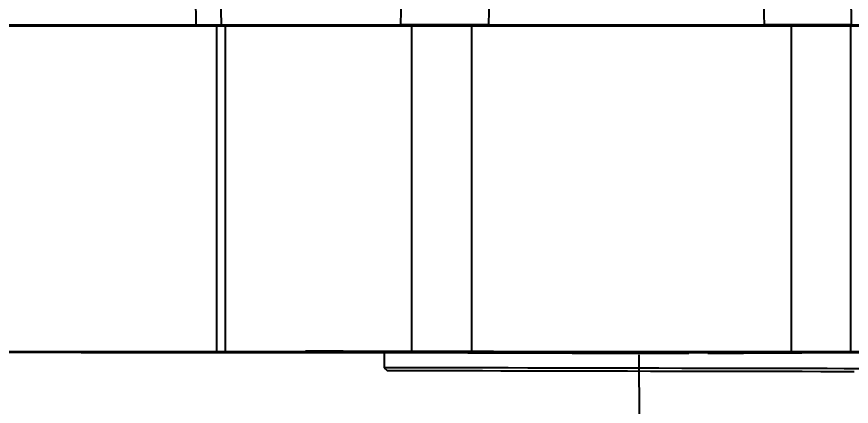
# Model space of a CAD drawing. Header units: millimetres. Extents: x 1561 to 4606, y 513 to 2666.
# Drawn here: x 2401.4 to 2554.9, y 2062 to 2133.7 of the extents above; entities that cross this region are included whole.
import ezdxf

# ---------------------------------------------------------------- set-up
doc = ezdxf.new("R2010")
doc.units = ezdxf.units.MM
doc.linetypes.add('AM_ISO08W050', pattern=[18, 12, -1.5, 3, -1.5])
doc.layers.add('AM_5', color=3, linetype='Continuous', lineweight=25)
doc.layers.add('AM_7', color=4, linetype='AM_ISO08W050', lineweight=25)
doc.styles.add('SLDTEXTSTYLE1', font='txt.shx', dxfattribs={"width": 0.7, "bigfont": 'gbcbig.shx'})
doc.dimstyles.new('SLDDIMSTYLE12$0', dxfattribs={"dimtxt": 12, "dimasz": 10, "dimexe": 0, "dimexo": 0.0625, "dimgap": 0.875, "dimtad": 1, "dimdec": 1, "dimlfac": 1.8, "dimrnd": 1e-09, "dimzin": 12, "dimdsep": 46, "dimtxsty": 'SLDTEXTSTYLE1', "dimcen": 0.09, "dimdle": 8.16, "dimclrd": 3, "dimclre": 3, "dimadec": 0, "dimazin": 3, "dimtfac": 1, "dimtdec": 1, "dimtofl": 0, "dimtmove": 0, "dimatfit": 3, "dimfxl": 0, "dimfrac": 2, "dimtolj": 1, "dimlwd": 5, "dimlwe": 5, "dimarcsym": 0})

# ---------------------------------------------------------------- blocks, each defined once
blk = doc.blocks.new('*D50')
at = {"layer": 'AM_5', "color": 3, "lineweight": 5, "transparency": 16777216}
blk.add_line((2500.81, 2466.01), (2106.41, 2466.01), dxfattribs=at)
at = {"layer": 'AM_5', "color": 3, "linetype": 'Continuous', "lineweight": 5, "transparency": 16777216}
for p, q in [((2106.41, 2456.01), (2106.41, 2142.23)), ((2512.48, 2132.23), (2106.41, 2132.23))]:
    blk.add_line(p, q, dxfattribs=at)
at = {"layer": 'AM_5', "color": 3, "transparency": 16777216}
for points in [[(2104.74, 2456.01), (2108.07, 2456.01), (2106.41, 2466.01)], [(2104.74, 2142.23), (2108.07, 2142.23), (2106.41, 2132.23)]]:
    blk.add_solid(points, dxfattribs=at)
at = {"layer": 'Defpoints', "color": 0, "transparency": 16777216}
for p in [(2500.87, 2466.01), (2106.41, 2132.23), (2512.55, 2132.23)]:
    blk.add_point(p, dxfattribs=at)
at = {"layer": 'AM_5', "color": 0, "transparency": 16777216, "insert": (2091.82, 2299.12), "char_height": 12, "attachment_point": 5, "rotation": 90, "style": 'SLDTEXTSTYLE1'}
blk.add_mtext('\\A1;{\\H2.28571x;335}', dxfattribs=at)
blk = doc.blocks.new('*D51')
at = {"layer": 'AM_5', "color": 3, "lineweight": 5, "transparency": 16777216}
blk.add_line((2512.48, 2132.23), (2106.22, 2132.23), dxfattribs=at)
at = {"layer": 'AM_5', "color": 3, "linetype": 'Continuous', "lineweight": 5, "transparency": 16777216}
for p, q in [((2106.22, 2122.23), (2106.22, 2081.82)), ((2512.14, 2071.82), (2106.22, 2071.82))]:
    blk.add_line(p, q, dxfattribs=at)
at = {"layer": 'AM_5', "color": 3, "transparency": 16777216}
for points in [[(2104.56, 2122.23), (2107.89, 2122.23), (2106.22, 2132.23)], [(2104.56, 2081.82), (2107.89, 2081.82), (2106.22, 2071.82)]]:
    blk.add_solid(points, dxfattribs=at)
at = {"layer": 'Defpoints', "color": 0, "transparency": 16777216}
for p in [(2512.55, 2132.23), (2106.22, 2071.82), (2512.2, 2071.82)]:
    blk.add_point(p, dxfattribs=at)
at = {"layer": 'AM_5', "color": 0, "transparency": 16777216, "insert": (2091.63, 2102.02), "char_height": 12, "attachment_point": 5, "rotation": 90, "style": 'SLDTEXTSTYLE1'}
blk.add_mtext('\\A1;{\\H2.28571x;60}', dxfattribs=at)

msp = doc.modelspace()

# ---------------------------------------------------------------- linework, layer by layer
at = {"color": 7, "linetype": 'Continuous', "lineweight": 25}
for p, q in [((2433.889, 2158.94), (2434.292, 2132.19)), ((2438.289, 2159), (2438.991, 2132.19)), ((2438.175, 2132), (2396.789, 2132)), ((2398.765, 2132.19), (2434.292, 2132.19)), ((2405.597, 2132), (2405.597, 2132.19)), ((2405.995, 2132), (2405.995, 2132.19)), ((2434.292, 2132.19), (2438.991, 2132.19)), ((2438.175, 2072), (2438.175, 2132)), ((2439.705, 2132), (2438.175, 2132)), ((2438.991, 2132.19), (2472.004, 2132.19)), ((2439.705, 2132), (2439.705, 2072)), ((2474.055, 2132), (2439.705, 2132)), ((2454.986, 2132.19), (2454.986, 2132)), ((2458.021, 2132.19), (2458.021, 2132)), ((2474.021, 2132), (2474.021, 2132.19)), ((2474.055, 2072), (2474.055, 2132)), ((2485.043, 2132), (2474.055, 2132)), ((2485.043, 2072), (2485.043, 2132)), ((2543.851, 2132), (2485.043, 2132)), ((2488.147, 2132.19), (2538.871, 2132.19)), ((2509.844, 2132.19), (2509.844, 2132)), ((2537.943, 2132.19), (2537.943, 2132)), ((2541.283, 2132.19), (2541.283, 2132)), ((2543.851, 2072), (2543.851, 2132)), ((2554.793, 2132), (2543.851, 2132)), ((2545.482, 2132.19), (2545.482, 2132)), ((2554.793, 2072), (2554.793, 2132)), ((2589.218, 2132), (2554.793, 2132)), ((2554.865, 2132.19), (2588.026, 2132.19)), ((2438.175, 2072), (2396.789, 2072)), ((2623.215, 2071.992), (2413.215, 2071.992)), ((2623.222, 2071.818), (2413.222, 2071.818)), ((2439.705, 2072), (2438.175, 2072)), ((2474.055, 2072), (2439.705, 2072)), ((2468.971, 2072.098), (2468.965, 2069.098)), ((2485.043, 2072), (2474.055, 2072)), ((2486.889, 2072.059), (2479.015, 2072.076)), ((2484.326, 2072), (2484.326, 2071.79)), ((2503.544, 2071.79), (2484.326, 2071.79)), ((2543.851, 2072), (2485.043, 2072)), ((2503.917, 2072.023), (2500.322, 2072.031)), ((2503.544, 2072), (2503.544, 2071.79)), ((2503.544, 2071.79), (2507.169, 2071.79)), ((2507.169, 2072), (2507.169, 2071.79)), ((2507.169, 2071.79), (2521.708, 2071.79)), ((2521.708, 2072), (2521.708, 2071.79)), ((2521.708, 2071.79), (2525.006, 2071.79)), ((2525.006, 2072), (2525.006, 2071.79)), ((2528.489, 2072), (2528.489, 2071.79)), ((2528.489, 2071.79), (2535.016, 2071.79)), ((2535.016, 2072), (2535.016, 2071.79)), ((2545.783, 2071.79), (2535.016, 2071.79)), ((2554.793, 2072), (2543.851, 2072)), ((2545.783, 2071.79), (2545.783, 2072)), ((2589.218, 2072), (2554.793, 2072)), ((2468.965, 2069.098), (2469.464, 2068.597))]:
    msp.add_line(p, q, dxfattribs=at)
at = {"color": 7, "linetype": 'Continuous', "lineweight": 25, "flags": 128}
for points in [[(2479.015, 2072.076), (2477.083, 2072.08), (2474.964, 2072.085), (2472.709, 2072.09), (2470.374, 2072.095), (2468.016, 2072.1), (2465.695, 2072.105), (2463.467, 2072.109), (2461.388, 2072.114), (2459.508, 2072.118), (2457.874, 2072.121), (2456.527, 2072.124), (2455.5, 2072.126), (2454.818, 2072.128), (2454.498, 2072.129), (2454.474, 2072.129)], [(2500.322, 2072.031), (2499.94, 2072.031), (2499.179, 2072.033), (2498.085, 2072.035), (2496.723, 2072.038), (2495.175, 2072.042), (2493.534, 2072.045), (2491.897, 2072.049), (2490.363, 2072.052), (2489.024, 2072.055), (2487.959, 2072.057), (2487.233, 2072.059), (2486.889, 2072.059)], [(2508.828, 2072.012), (2508.154, 2072.014), (2507.49, 2072.015), (2506.841, 2072.017), (2506.21, 2072.018), (2505.599, 2072.019), (2505.011, 2072.021), (2504.45, 2072.022), (2503.917, 2072.023)], [(2508.828, 2072.012), (2512.566, 2072.004), (2516.328, 2071.996), (2520.101, 2071.988), (2523.87, 2071.98), (2527.619, 2071.972), (2531.334, 2071.964), (2535.001, 2071.956), (2538.603, 2071.949)], [(2558.474, 2071.906), (2556.381, 2071.911), (2554.091, 2071.916), (2551.643, 2071.921), (2549.081, 2071.926), (2546.449, 2071.932), (2543.795, 2071.938), (2541.164, 2071.943), (2538.603, 2071.949)], [(2556.47, 2068.911), (2553.572, 2068.917), (2550.43, 2068.924), (2547.069, 2068.931), (2543.51, 2068.938), (2539.778, 2068.946), (2535.901, 2068.955), (2531.905, 2068.963), (2527.819, 2068.972), (2523.67, 2068.981), (2519.488, 2068.99), (2515.303, 2068.999), (2511.143, 2069.008), (2507.038, 2069.016), (2503.017, 2069.025), (2499.107, 2069.033), (2495.337, 2069.041), (2491.733, 2069.049), (2488.319, 2069.056), (2485.121, 2069.063), (2482.16, 2069.07), (2479.457, 2069.075), (2477.031, 2069.081), (2474.899, 2069.085), (2473.077, 2069.089), (2471.576, 2069.092), (2470.408, 2069.095), (2469.58, 2069.097), (2469.099, 2069.098), (2468.965, 2069.098)], [(2469.464, 2068.597), (2469.475, 2068.597), (2469.742, 2068.596), (2470.364, 2068.595), (2471.336, 2068.593), (2472.652, 2068.59), (2474.301, 2068.586), (2476.271, 2068.582), (2478.55, 2068.577), (2481.119, 2068.572), (2483.962, 2068.566), (2487.056, 2068.559), (2490.38, 2068.552), (2493.911, 2068.544), (2497.622, 2068.536), (2501.486, 2068.528), (2505.477, 2068.52), (2509.564, 2068.511), (2513.72, 2068.502), (2517.913, 2068.493), (2522.113, 2068.484), (2526.292, 2068.475), (2530.417, 2068.466), (2534.459, 2068.458), (2538.391, 2068.449), (2542.182, 2068.441), (2545.805, 2068.433), (2549.236, 2068.426), (2552.448, 2068.419), (2555.419, 2068.413)]]:
    msp.add_lwpolyline(points, dxfattribs=at)
at = {"color": 7, "linetype": 'Continuous', "lineweight": 25}
for points, knots in [([(2538.871, 2132.19), (2538.531, 2152.284), (2537.86, 2191.992), (2537.238, 2231.702), (2536.931, 2251.317)], [0, 0, 0, 0, 0.50602862, 1, 1, 1, 1]), ([(2552.033, 2251.317), (2552.482, 2231.702), (2553.391, 2191.993), (2554.37, 2152.284), (2554.865, 2132.19)], [0, 0, 0, 0, 0.4939776, 1, 1, 1, 1]), ([(2488.774, 2216.011), (2488.678, 2201.944), (2488.486, 2174.003), (2488.259, 2146.063), (2488.147, 2132.19)], [0, 0, 0, 0, 0.5034857, 1, 1, 1, 1]), ([(2472.004, 2132.19), (2472.223, 2146.019), (2472.53, 2165.401), (2472.817, 2184.784), (2472.9, 2190.337)], [0, 0, 0, 0, 0.7134947, 1, 1, 1, 1]), ([(2488.147, 2132.19), (2487.311, 2132.19), (2485.641, 2132.19), (2483.103, 2132.19), (2480.635, 2132.19), (2478.293, 2132.19), (2476.163, 2132.19), (2473.878, 2132.19), (2472.717, 2132.19), (2472.004, 2132.19)], [0, 0, 0, 0, 0.13170164, 0.26340302, 0.39510563, 0.5268083, 0.6584953, 0.79018262, 1, 1, 1, 1]), ([(2554.865, 2132.19), (2554.452, 2132.19), (2553.624, 2132.19), (2551.941, 2132.19), (2549.981, 2132.19), (2547.776, 2132.19), (2545.392, 2132.19), (2542.399, 2132.19), (2540.213, 2132.19), (2538.871, 2132.19)], [0, 0, 0, 0, 0.1317289, 0.2634574, 0.395189, 0.5269206, 0.6586019, 0.7902834, 1, 1, 1, 1])]:
    msp.add_open_spline(points, degree=3, knots=knots, dxfattribs=at)
at = {"layer": 'AM_7'}
msp.add_line((2515.804, 2071.498), (2518.235, 1487.318), dxfattribs=at)

# ---------------------------------------------------------------- dimensions: what is measured, and where the dimension line sits
at = {"layer": 'AM_5'}
for base, p1, p2, text, picture, middle in [((2106.407, 2132.226), (2500.869, 2466.011), (2512.545, 2132.226), '{\\H2.28571x;335}', '*D50', (2091.818, 2299.119)), ((2106.224, 2071.823), (2512.545, 2132.226), (2512.201, 2071.823), '{\\H2.28571x;60}', '*D51', (2091.635, 2102.025))]:
    dim = msp.add_linear_dim(base=base, p1=p1, p2=p2, angle=90, text=text, dimstyle='SLDDIMSTYLE12$0', override={"dimlfac": 1}, dxfattribs=at)
    dim.commit()
    dim.dimension.update_dxf_attribs({"geometry": picture, "text_midpoint": middle})

doc.saveas('drawing.dxf')
